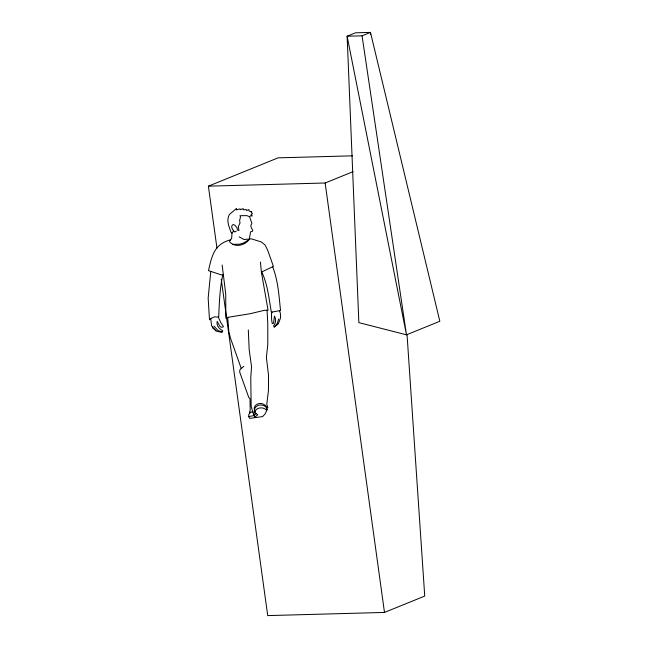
<?xml version="1.0" encoding="UTF-8"?>
<svg xmlns="http://www.w3.org/2000/svg" width="648" height="648" viewBox="0 0 648 648"><rect width="100%" height="100%" fill="white"/><g stroke="black" fill="none" stroke-linecap="round" stroke-linejoin="round"><path stroke-width="0.97" d="M233.661 230.882L232.008 233.078L231.644 238.424L229.676 240.886L229.627 241.793C235.054 248.273 245.689 245.244 249.691 238.723M210.778 271.391L208.162 298.104L209.49 319.78L210.738 318.516L214.618 316.856L218.724 317.083C219.275 303.11 219.761 288.692 222.815 274.776M267.081 409.536L265.988 407.033L264.101 405.697L261.168 404.943L258.333 405.243L256.017 406.766L254.721 408.532L253.894 413.878L254.802 417.004L257.791 414.817L255.231 412.938L254.162 408.127C255.782 401.031 267.017 402.521 267.081 409.536L265.267 413.764L262.594 416.575L249.796 418.389L248.492 416.559L248.954 414.185L250.881 412.16L252.712 411.691M278.713 318.986L277.271 323.441L274.177 327.208L273.594 325.904C275.854 323.117 276.251 319.253 274.436 316.135L273.602 323.117L272.727 323.636L272.184 323.409L271.625 319.756L271.455 313.802L272.079 312.053L280.535 310.489C278.956 295.78 278.162 280.714 272.63 266.741L273.391 266.328L267.624 250.055L265.081 244.993L261.29 241.939L251.238 238.82L243.996 239.525L239.128 236.844M254.915 412.112L255.482 410.378C258.22 406.96 263.963 407.041 266.749 410.354M249.375 238.707L250.59 231.814L252.688 231.142L252.752 230.405L251.068 227.173L250.825 225.512L251.853 223.325L249.585 216.691L246.831 215.614L239.963 215.711L240.513 216.91L239.582 220.717L240.052 222.847L238.294 226.719L238.974 230.534L237.411 230.04L237.006 227.756L234.819 225.18L233.709 224.605L232.478 224.929L231.725 226.168L231.887 227.991L233.248 230.469L234.795 232.025L236.301 231.125M218.246 317.05L220.814 322.664L223.414 326.503L223.001 327.046L221.43 327.256L219.802 326.228L217.193 321.335C216.076 325.45 219.251 329.071 222.758 330.699L222.458 332.027L221.333 332.262L216.246 331.079L211.629 325.928L210.738 318.516M249.585 216.691L250.557 215.735L252.291 216.035L251.108 214.561L252.501 213.686L251.173 212.244L251.797 211.839L249.124 211.062L248.873 209.596L246.548 210.511L246.232 209.563L243.186 209.814L243.235 208.664L240.222 209.66L240.035 208.859L236.293 209.936L236.593 208.373L229.441 214.431C225.974 220.514 229.149 226.735 231.166 232.624L232.008 233.078M256.106 413.529L254.381 415.125L253.66 414.931L251.157 406.377L250.768 377.371L251.562 366.849L249.164 349.483L248.314 329.921M243.761 366.331L240.044 369.554L239.614 371.847L248.743 397.41L249.99 398.642L250.177 410.087L249.367 412.849L250.881 412.16M249.156 239.525L243.227 243.178L239.509 244.223L232.527 244.32M272.63 266.741L261.387 272.16L268.07 310.165L264.295 310.327L250.079 313.737L227.699 317.35L225.844 318.16L225.731 294.079L222.151 265.032M362.062 35.818L406.49 334.814L347.126 36.223L362.062 35.818L370.478 32.4L439.838 321.27L406.49 334.814L358.862 322.639L347.126 36.223L355.541 32.805L370.478 32.4L370.632 34.409M216.967 248.225L208.389 186.162L278.097 157.845L352.577 155.828M208.389 186.162L325.15 182.995L353.03 171.671M221.251 279.256L267.721 615.6L384.483 612.433L424.74 596.079L407.033 334.473M248.492 416.559L254.356 415.595M230.591 239.833C214.375 243.996 211.904 255.604 208.478 270.621L221.503 274.946L223.447 274.687M272.079 312.053L271.358 312.223C268.944 298.744 267.729 284.48 261.776 272.055M274.428 326.9L278.324 323.798L280.608 317.795L280.39 313.357L279.474 310.659M266.733 407.56L267.843 407.697L266.774 404.19L268.45 390.679L268.491 374.836L266.377 357.388L267.778 344.631L267.778 323.368L267.041 310.214M254.802 417.004L256.227 417.353M215.962 330.772L212.682 327.937L212.398 326.786M221.648 331.817L218.125 330.61L213.929 326.041M241.259 368.501L230.413 337.964L228.857 331.703L227.699 317.35M325.15 182.995L384.483 612.433M260.431 262.043L261.387 272.16"/></g></svg>
